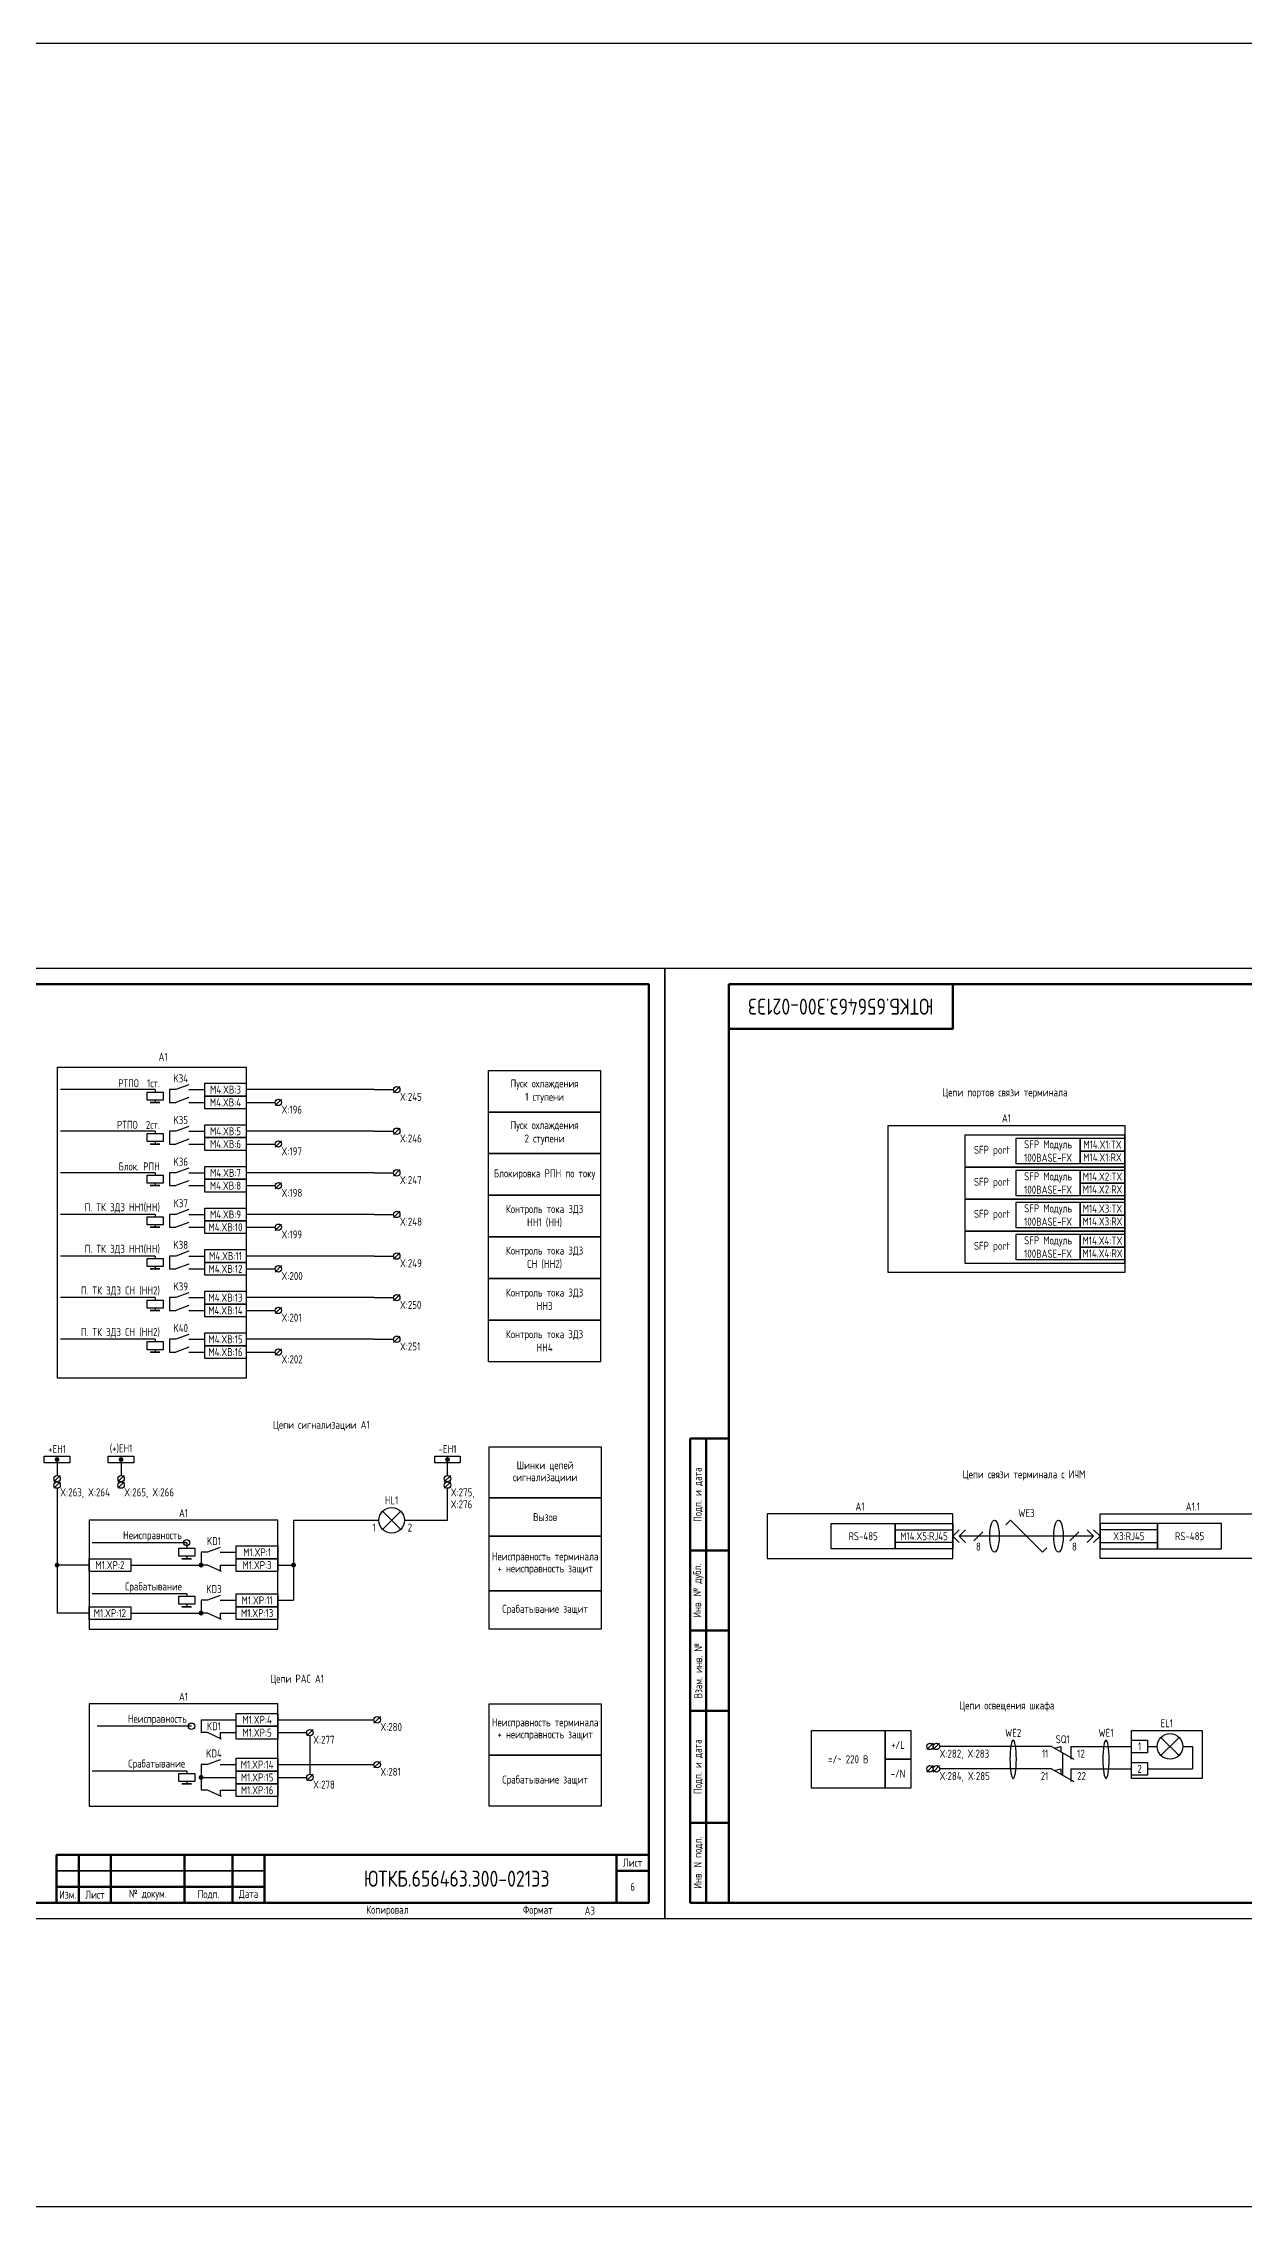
# Model space of a CAD drawing. Header units: millimetres. Extents: x -1117 to 4405, y -90 to 586.
# Drawn here: x 2326 to 2701, y -90 to 586 of the extents above; entities that cross this region are included whole.
import ezdxf

# ---------------------------------------------------------------- set-up
doc = ezdxf.new("R2010")
doc.units = ezdxf.units.MM
doc.styles.add('Gost_type_A', font='GOST_0.TTF')

# ---------------------------------------------------------------- blocks, each defined once
blk = doc.blocks.new('Штамп угловой верхний')
at = {"lineweight": 50}
blk.add_lwpolyline([(0, 0), (70, 0), (70, -14), (0, -14)], close=True, dxfattribs=at)
blk = doc.blocks.new('Формат_А3')
blk.add_lwpolyline([(-420, 297), (0, 297), (0, 0), (-420, 0)], close=True)
at = {"lineweight": 50}
blk.add_lwpolyline([(-400, 292), (-5, 292), (-5, 5), (-400, 5)], close=True, dxfattribs=at)
blk = doc.blocks.new('Штамп левый нижний')
at = {"lineweight": 50}
for points in [[(-12, 145), (-7, 145), (-7, 110), (-12, 110)], [(-7, 145), (0, 145), (0, 110), (-7, 110)], [(-12, 110), (-7, 110), (-7, 85), (-12, 85)], [(-7, 110), (0, 110), (0, 85), (-7, 85)], [(-12, 85), (-7, 85), (-7, 60), (-12, 60)], [(-7, 85), (0, 85), (0, 60), (-7, 60)], [(-12, 60), (-7, 60), (-7, 25), (-12, 25)], [(-7, 60), (0, 60), (0, 25), (-7, 25)], [(-12, 25), (-7, 25), (-7, 0), (-12, 0)], [(-7, 25), (0, 25), (0, 0), (-7, 0)]]:
    blk.add_lwpolyline(points, close=True, dxfattribs=at)
at = {"char_height": 2.5, "attachment_point": 5, "rotation": 90, "style": 'Gost_type_A'}
for s, insert, width in [('Подп. и дата', (-9.5, 127.5), 35), ('Инв. № дубл.', (-9.5, 97.5), 25), ('Взам. инв. №', (-9.5, 72.5), 25), ('Подп. и дата', (-9.5, 42.5), 35), ('Инв. N подл.', (-9.5, 12.5), 25)]:
    blk.add_mtext(s, dxfattribs=dict(at, insert=insert, width=width))
blk = doc.blocks.new('POINT')
at = {"const_width": 0.75}
blk.add_lwpolyline([(-0.375, 0, 1), (0.375, 0, 1)], format="xyb", close=True, dxfattribs=at)
blk = doc.blocks.new('Шинка')
blk.add_lwpolyline([(-4, 1), (4, 1), (4, -1), (-4, -1)], close=True)
blk.add_blockref('POINT', (0, 0))
blk = doc.blocks.new('Штамп малый нижний')
at = {"lineweight": 50}
for points in [[(-185, 15), (-178, 15), (-178, 5), (-185, 5)], [(-178, 15), (-168, 15), (-168, 5), (-178, 5)], [(-168, 15), (-145, 15), (-145, 5), (-168, 5)], [(-145, 15), (-130, 15), (-130, 5), (-145, 5)], [(-130, 15), (-120, 15), (-120, 5), (-130, 5)], [(-120, 15), (-10, 15), (-10, 0), (-120, 0)], [(-10, 15), (0, 15), (0, 10), (-10, 10)], [(-10, 10), (0, 10), (0, 0), (-10, 0)], [(-185, 5), (-178, 5), (-178, 0), (-185, 0)], [(-178, 5), (-168, 5), (-168, 0), (-178, 0)], [(-168, 5), (-145, 5), (-145, 0), (-168, 0)], [(-145, 5), (-130, 5), (-130, 0), (-145, 0)], [(-130, 5), (-120, 5), (-120, 0), (-130, 0)]]:
    blk.add_lwpolyline(points, close=True, dxfattribs=at)
for points in [[(-185, 15), (-178, 15), (-178, 10), (-185, 10)], [(-178, 15), (-168, 15), (-168, 10), (-178, 10)], [(-168, 15), (-145, 15), (-145, 10), (-168, 10)], [(-145, 15), (-130, 15), (-130, 10), (-145, 10)], [(-130, 15), (-120, 15), (-120, 10), (-130, 10)], [(-185, 10), (-178, 10), (-178, 5), (-185, 5)], [(-178, 10), (-168, 10), (-168, 5), (-178, 5)], [(-168, 10), (-145, 10), (-145, 5), (-168, 5)], [(-145, 10), (-130, 10), (-130, 5), (-145, 5)], [(-130, 10), (-120, 10), (-120, 5), (-130, 5)]]:
    blk.add_lwpolyline(points, close=True)
at = {"char_height": 2.5, "style": 'Gost_type_A'}
for s, insert, width, attachment_point in [('Лист', (-5, 12.5), 10, 5), ('Изм.', (-181.5, 2.5), 7, 5), ('Лист', (-173, 2.5), 10, 5), ('№ докум.', (-156.5, 2.5), 23, 5), ('Подп.', (-137.5, 2.5), 15, 5), ('Дата', (-125, 2.5), 10, 5), ('Копировал', (-75, -2.53), 13.1202, 6), ('Формат', (-30, -2.53), 13.1202, 6)]:
    blk.add_mtext(s, dxfattribs=dict(at, insert=insert, width=width, attachment_point=attachment_point))

msp = doc.modelspace()

# ---------------------------------------------------------------- linework, layer by layer
for p, q in [((2360.78, 259.05), (2331.28, 259.05)), ((2360.78, 259.05), (2360.78, 258.3)), ((2429.28, 259.05), (2389.28, 259.05)), ((2437.29, 260.05), (2435.29, 258.05)), ((2360.78, 255.8), (2360.78, 255.05)), ((2389.28, 255.05), (2398.28, 255.05)), ((2400.29, 256.05), (2398.29, 254.05)), ((2360.78, 246.05), (2331.28, 246.05)), ((2360.78, 246.05), (2360.78, 245.3)), ((2429.28, 246.05), (2389.28, 246.05)), ((2437.29, 247.05), (2435.29, 245.05)), ((2360.78, 242.8), (2360.78, 242.05)), ((2389.28, 242.05), (2398.28, 242.05)), ((2400.29, 243.05), (2398.29, 241.05)), ((2360.78, 233.05), (2331.28, 233.05)), ((2360.78, 233.05), (2360.78, 232.3)), ((2429.28, 233.05), (2389.28, 233.05)), ((2400.29, 230.05), (2398.29, 228.05)), ((2437.29, 234.05), (2435.29, 232.05)), ((2360.78, 229.8), (2360.78, 229.05)), ((2389.28, 229.05), (2398.28, 229.05)), ((2360.78, 220.05), (2331.28, 220.05)), ((2360.78, 220.05), (2360.78, 219.3)), ((2360.78, 216.8), (2360.78, 216.05)), ((2429.28, 220.05), (2389.28, 220.05)), ((2400.29, 217.05), (2398.29, 215.05)), ((2437.29, 221.05), (2435.29, 219.05)), ((2389.28, 216.05), (2398.28, 216.05)), ((2360.78, 207.05), (2331.28, 207.05)), ((2360.78, 207.05), (2360.78, 206.3)), ((2360.78, 203.8), (2360.78, 203.05)), ((2429.28, 207.05), (2389.28, 207.05)), ((2389.28, 203.05), (2398.28, 203.05)), ((2400.29, 204.05), (2398.29, 202.05)), ((2437.29, 208.05), (2435.29, 206.05)), ((2360.78, 194.05), (2331.28, 194.05)), ((2360.78, 194.05), (2360.78, 193.3)), ((2360.78, 190.8), (2360.78, 190.05)), ((2429.28, 194.05), (2389.28, 194.05)), ((2389.28, 190.05), (2398.28, 190.05)), ((2400.29, 191.05), (2398.29, 189.05)), ((2437.29, 195.05), (2435.29, 193.05)), ((2360.78, 181.05), (2331.28, 181.05)), ((2360.78, 181.05), (2360.78, 180.3)), ((2360.78, 177.8), (2360.78, 177.05)), ((2429.28, 181.05), (2389.28, 181.05)), ((2389.28, 177.05), (2398.28, 177.05)), ((2400.29, 178.05), (2398.29, 176.05)), ((2437.29, 182.05), (2435.29, 180.05)), ((2330.16, 143.48), (2330.16, 138.48)), ((2350.16, 142.48), (2350.16, 138.48)), ((2452.15, 138.48), (2452.15, 143.48)), ((2331.16, 138.48), (2329.16, 136.48)), ((2331.16, 136.48), (2329.16, 134.48)), ((2351.16, 138.48), (2349.16, 136.48)), ((2351.16, 136.48), (2349.16, 134.48)), ((2453.15, 138.48), (2451.15, 136.48)), ((2453.15, 136.48), (2451.15, 134.48)), ((2452.15, 136.48), (2452.15, 136.49)), ((2452.15, 136.48), (2452.15, 136.49)), ((2330.16, 134.48), (2330.16, 95.48)), ((2452.15, 124.48), (2452.15, 134.48)), ((2404.04, 124.48), (2413.97, 124.48)), ((2404.04, 124.48), (2404.04, 99.48)), ((2413.97, 124.48), (2430.7, 124.48)), ((2431.87, 127.31), (2437.53, 121.65)), ((2437.53, 127.31), (2431.87, 121.65)), ((2438.7, 124.48), (2452.15, 124.48)), ((2626.56, 123.05), (2628.03, 124.52)), ((2628.03, 124.52), (2638.03, 114.52)), ((2370.66, 117.48), (2341.16, 117.48)), ((2370.66, 117.48), (2370.66, 115.73)), ((2610.03, 119.52), (2612.03, 121.52)), ((2610.03, 119.52), (2612.03, 121.52)), ((2610.03, 119.52), (2612.03, 117.52)), ((2610.03, 119.52), (2612.03, 117.52)), ((2612.03, 119.52), (2614.03, 121.52)), ((2612.03, 119.52), (2614.03, 121.52)), ((2654.03, 119.52), (2612.03, 119.52)), ((2612.03, 119.52), (2614.03, 117.52)), ((2612.03, 119.52), (2614.03, 117.52)), ((2619.44, 120.93), (2616.61, 118.11)), ((2638.03, 114.52), (2639.44, 115.93)), ((2649.44, 120.93), (2646.61, 118.11)), ((2654.03, 119.52), (2652.03, 121.52)), ((2654.03, 119.52), (2652.03, 121.52)), ((2654.03, 119.52), (2652.03, 117.52)), ((2654.03, 119.52), (2652.03, 117.52)), ((2656.03, 119.52), (2654.03, 121.52)), ((2656.03, 119.52), (2654.03, 121.52)), ((2656.03, 119.52), (2654.03, 117.52)), ((2656.03, 119.52), (2654.03, 117.52)), ((2340.16, 110.48), (2330.16, 110.48)), ((2370.66, 113.23), (2370.66, 112.48)), ((2381.16, 110.48), (2381.16, 108.48)), ((2399.16, 110.48), (2404.04, 110.48)), ((2370.66, 101.48), (2341.16, 101.48)), ((2370.66, 101.48), (2370.66, 100.73)), ((2340.16, 95.48), (2330.16, 95.48)), ((2370.66, 98.23), (2370.66, 97.48)), ((2381.16, 95.48), (2381.16, 93.48)), ((2399.16, 99.48), (2404.04, 99.48)), ((2375.16, 62.14), (2375.16, 58.14)), ((2399.16, 62.14), (2429.16, 62.14)), ((2431.17, 63.14), (2429.17, 61.14)), ((2372.16, 60.14), (2342.66, 60.14)), ((2381.16, 58.14), (2381.16, 56.14)), ((2399.16, 58.14), (2408.16, 58.14)), ((2410.16, 59.14), (2408.16, 57.14)), ((2409.16, 57.14), (2409.16, 45.14)), ((2603.9, 54.82), (2601.9, 52.82)), ((2605.9, 54.82), (2603.9, 52.82)), ((2675.07, 56.65), (2680.72, 50.99)), ((2680.72, 56.65), (2675.07, 50.99)), ((2399.16, 48.14), (2429.16, 48.14)), ((2431.17, 49.14), (2429.17, 47.14)), ((2603.9, 47.82), (2601.9, 45.82)), ((2605.9, 47.82), (2603.9, 45.82)), ((2640.89, 53.82), (2605.9, 53.82)), ((2640.89, 53.82), (2647.82, 49.82)), ((2641.76, 53.32), (2643.76, 53.82)), ((2643.76, 53.82), (2643.76, 52.17)), ((2646.89, 53.82), (2646.89, 49.82)), ((2646.89, 53.82), (2665.89, 53.82)), ((2670.89, 53.82), (2673.89, 53.82)), ((2681.89, 53.82), (2684.89, 53.82)), ((2684.89, 53.82), (2684.89, 46.82)), ((2370.66, 46.14), (2341.16, 46.14)), ((2370.66, 46.14), (2370.66, 45.39)), ((2370.66, 42.89), (2370.66, 42.14)), ((2399.16, 44.14), (2408.16, 44.14)), ((2410.16, 45.14), (2408.16, 43.14)), ((2640.89, 46.82), (2605.9, 46.82)), ((2640.89, 46.82), (2647.82, 42.82)), ((2641.76, 46.32), (2643.76, 46.82)), ((2643.76, 46.82), (2643.76, 45.17)), ((2646.89, 46.82), (2646.89, 42.82)), ((2646.89, 46.82), (2665.89, 46.82)), ((2670.89, 46.82), (2684.89, 46.82)), ((2381.16, 40.14), (2381.16, 38.14))]:
    msp.add_line(p, q)
at = {"ltscale": 1.08}
for p, q in [((2367.28, 259.05), (2365.28, 259.05)), ((2365.28, 259.05), (2365.28, 255.05)), ((2371.28, 259.05), (2376.28, 259.05)), ((2365.28, 255.05), (2367.28, 255.05)), ((2371.28, 255.05), (2376.28, 255.05)), ((2367.28, 246.05), (2365.28, 246.05)), ((2365.28, 246.05), (2365.28, 242.05)), ((2371.28, 246.05), (2376.28, 246.05)), ((2365.28, 242.05), (2367.28, 242.05)), ((2371.28, 242.05), (2376.28, 242.05)), ((2367.28, 233.05), (2365.28, 233.05)), ((2365.28, 233.05), (2365.28, 229.05)), ((2371.28, 233.05), (2376.28, 233.05)), ((2365.28, 229.05), (2367.28, 229.05)), ((2371.28, 229.05), (2376.28, 229.05)), ((2367.28, 220.05), (2365.28, 220.05)), ((2365.28, 220.05), (2365.28, 216.05)), ((2371.28, 220.05), (2376.28, 220.05)), ((2365.28, 216.05), (2367.28, 216.05)), ((2371.28, 216.05), (2376.28, 216.05)), ((2367.28, 207.05), (2365.28, 207.05)), ((2365.28, 207.05), (2365.28, 203.05)), ((2365.28, 203.05), (2367.28, 203.05)), ((2371.28, 207.05), (2376.28, 207.05)), ((2371.28, 203.05), (2376.28, 203.05)), ((2367.28, 194.05), (2365.28, 194.05)), ((2365.28, 194.05), (2365.28, 190.05)), ((2365.28, 190.05), (2367.28, 190.05)), ((2371.28, 194.05), (2376.28, 194.05)), ((2371.28, 190.05), (2376.28, 190.05)), ((2367.28, 181.05), (2365.28, 181.05)), ((2365.28, 181.05), (2365.28, 177.05)), ((2365.28, 177.05), (2367.28, 177.05)), ((2371.28, 181.05), (2376.28, 181.05)), ((2371.28, 177.05), (2376.28, 177.05)), ((2353.16, 110.48), (2375.16, 110.48)), ((2377.16, 114.48), (2375.16, 114.48)), ((2375.16, 114.48), (2375.16, 110.48)), ((2377.16, 110.48), (2375.16, 110.48)), ((2381.16, 114.48), (2386.16, 114.48)), ((2381.16, 110.48), (2386.16, 110.48)), ((2353.16, 95.48), (2375.16, 95.48)), ((2377.16, 99.48), (2375.16, 99.48)), ((2375.16, 99.48), (2375.16, 95.48)), ((2377.16, 95.48), (2375.16, 95.48)), ((2381.16, 99.48), (2386.16, 99.48)), ((2381.16, 95.48), (2386.16, 95.48)), ((2375.16, 62.14), (2386.16, 62.14)), ((2377.16, 58.14), (2375.16, 58.14)), ((2381.16, 58.14), (2386.16, 58.14)), ((2377.16, 48.14), (2375.16, 48.14)), ((2375.16, 48.14), (2375.16, 40.14)), ((2381.16, 48.14), (2386.16, 48.14)), ((2375.16, 44.14), (2386.16, 44.14)), ((2377.16, 40.14), (2375.16, 40.14)), ((2381.16, 40.14), (2386.16, 40.14))]:
    msp.add_line(p, q, dxfattribs=at)
at = {"ltscale": 4.32}
for p, q in [((2371.28, 260.55), (2367.28, 259.05)), ((2371.28, 256.55), (2367.28, 255.05)), ((2371.28, 247.55), (2367.28, 246.05)), ((2371.28, 243.55), (2367.28, 242.05)), ((2371.28, 234.55), (2367.28, 233.05)), ((2371.28, 230.55), (2367.28, 229.05)), ((2371.28, 221.55), (2367.28, 220.05)), ((2371.28, 217.55), (2367.28, 216.05)), ((2371.28, 208.55), (2367.28, 207.05)), ((2371.28, 204.55), (2367.28, 203.05)), ((2371.28, 195.55), (2367.28, 194.05)), ((2371.28, 191.55), (2367.28, 190.05)), ((2371.28, 182.55), (2367.28, 181.05)), ((2371.28, 178.55), (2367.28, 177.05)), ((2381.16, 115.98), (2377.16, 114.48)), ((2381.55, 108.49), (2377.16, 110.48)), ((2381.16, 100.98), (2377.16, 99.48)), ((2381.55, 93.49), (2377.16, 95.48)), ((2381.55, 56.14), (2377.16, 58.14)), ((2381.16, 49.64), (2377.16, 48.14)), ((2381.55, 38.14), (2377.16, 40.14))]:
    msp.add_line(p, q, dxfattribs=at)
at = {"ltscale": 4}
for p, q in [((2429.28, 259.05), (2435.29, 259.05)), ((2429.28, 246.05), (2435.29, 246.05)), ((2429.28, 233.05), (2435.29, 233.05)), ((2429.28, 220.05), (2435.29, 220.05)), ((2429.28, 207.05), (2435.29, 207.05)), ((2429.28, 194.05), (2435.29, 194.05)), ((2429.28, 181.05), (2435.29, 181.05))]:
    msp.add_line(p, q, dxfattribs=at)
at = {"ltscale": 0.5}
msp.add_line((2644.35, 51.82), (2644.35, 44.82), dxfattribs=at)
for points in [[(-1117.42, 586), (4404.54, 586), (4404.54, -90), (-1117.42, -90)], [(2330.28, 266.05), (2389.28, 266.05), (2389.28, 168.85), (2330.28, 168.85)], [(2464.97, 265.05), (2499.97, 265.05), (2499.97, 252.05), (2464.97, 252.05)], [(2363.28, 258.3), (2363.28, 255.8), (2358.28, 255.8), (2358.28, 258.3)], [(2376.28, 261.05), (2389.28, 261.05), (2389.28, 257.05), (2376.28, 257.05)], [(2376.28, 257.05), (2389.28, 257.05), (2389.28, 253.05), (2376.28, 253.05)], [(2362.28, 255.05), (2359.28, 255.05)], [(2464.97, 252.05), (2499.97, 252.05), (2499.97, 239.05), (2464.97, 239.05)], [(2363.28, 245.3), (2363.28, 242.8), (2358.28, 242.8), (2358.28, 245.3)], [(2376.28, 248.05), (2389.28, 248.05), (2389.28, 244.05), (2376.28, 244.05)], [(2376.28, 244.05), (2389.28, 244.05), (2389.28, 240.05), (2376.28, 240.05)], [(2589.79, 247.87), (2663.79, 247.87), (2663.79, 201.87), (2589.79, 201.87)], [(2613.79, 234.87), (2663.79, 234.87), (2663.79, 244.87), (2613.79, 244.87)], [(2629.79, 243.87), (2649.79, 243.87), (2649.79, 235.87), (2629.79, 235.87)], [(2649.79, 243.87), (2663.79, 243.87), (2663.79, 239.87), (2649.79, 239.87)], [(2362.28, 242.05), (2359.28, 242.05)], [(2464.97, 239.05), (2499.97, 239.05), (2499.97, 226.05), (2464.97, 226.05)], [(2649.79, 239.87), (2663.79, 239.87), (2663.79, 235.87), (2649.79, 235.87)], [(2363.28, 232.3), (2363.28, 229.8), (2358.28, 229.8), (2358.28, 232.3)], [(2376.28, 235.05), (2389.28, 235.05), (2389.28, 231.05), (2376.28, 231.05)], [(2376.28, 231.05), (2389.28, 231.05), (2389.28, 227.05), (2376.28, 227.05)], [(2613.79, 224.87), (2663.79, 224.87), (2663.79, 234.87), (2613.79, 234.87)], [(2629.79, 233.87), (2649.79, 233.87), (2649.79, 225.87), (2629.79, 225.87)], [(2649.79, 233.87), (2663.79, 233.87), (2663.79, 229.87), (2649.79, 229.87)], [(2649.79, 229.87), (2663.79, 229.87), (2663.79, 225.87), (2649.79, 225.87)], [(2362.28, 229.05), (2359.28, 229.05)], [(2464.97, 226.05), (2499.97, 226.05), (2499.97, 213.05), (2464.97, 213.05)], [(2613.79, 214.87), (2663.79, 214.87), (2663.79, 224.87), (2613.79, 224.87)], [(2629.79, 223.87), (2649.79, 223.87), (2649.79, 215.87), (2629.79, 215.87)], [(2649.79, 223.87), (2663.79, 223.87), (2663.79, 219.87), (2649.79, 219.87)], [(2363.28, 219.3), (2363.28, 216.8), (2358.28, 216.8), (2358.28, 219.3)], [(2376.28, 222.05), (2389.28, 222.05), (2389.28, 218.05), (2376.28, 218.05)], [(2376.28, 218.05), (2389.28, 218.05), (2389.28, 214.05), (2376.28, 214.05)], [(2649.79, 219.87), (2663.79, 219.87), (2663.79, 215.87), (2649.79, 215.87)], [(2362.28, 216.05), (2359.28, 216.05)], [(2464.97, 213.05), (2499.97, 213.05), (2499.97, 200.05), (2464.97, 200.05)], [(2613.79, 204.87), (2663.79, 204.87), (2663.79, 214.87), (2613.79, 214.87)], [(2629.79, 213.87), (2649.79, 213.87), (2649.79, 205.87), (2629.79, 205.87)], [(2649.79, 213.87), (2663.79, 213.87), (2663.79, 209.87), (2649.79, 209.87)], [(2649.79, 209.87), (2663.79, 209.87), (2663.79, 205.87), (2649.79, 205.87)], [(2363.28, 206.3), (2363.28, 203.8), (2358.28, 203.8), (2358.28, 206.3)], [(2362.28, 203.05), (2359.28, 203.05)], [(2376.28, 209.05), (2389.28, 209.05), (2389.28, 205.05), (2376.28, 205.05)], [(2376.28, 205.05), (2389.28, 205.05), (2389.28, 201.05), (2376.28, 201.05)], [(2376.28, 196.05), (2389.28, 196.05), (2389.28, 192.05), (2376.28, 192.05)], [(2464.97, 200.05), (2499.97, 200.05), (2499.97, 187.05), (2464.97, 187.05)], [(2363.28, 193.3), (2363.28, 190.8), (2358.28, 190.8), (2358.28, 193.3)], [(2362.28, 190.05), (2359.28, 190.05)], [(2376.28, 192.05), (2389.28, 192.05), (2389.28, 188.05), (2376.28, 188.05)], [(2376.28, 183.05), (2389.28, 183.05), (2389.28, 179.05), (2376.28, 179.05)], [(2464.97, 187.05), (2499.97, 187.05), (2499.97, 174.05), (2464.97, 174.05)], [(2363.28, 180.3), (2363.28, 177.8), (2358.28, 177.8), (2358.28, 180.3)], [(2362.28, 177.05), (2359.28, 177.05)], [(2376.28, 179.05), (2389.28, 179.05), (2389.28, 175.05), (2376.28, 175.05)], [(2500.15, 131.48), (2465.15, 131.48), (2465.15, 147.48), (2500.15, 147.48)], [(2500.15, 119.48), (2465.15, 119.48), (2465.15, 131.48), (2500.15, 131.48)], [(2340.16, 90.48), (2399.16, 90.48), (2399.16, 124.48), (2340.16, 124.48)], [(2552.03, 112.52), (2610.03, 112.52), (2610.03, 126.52), (2552.03, 126.52)], [(2572.03, 123.52), (2592.03, 123.52), (2592.03, 115.52), (2572.03, 115.52)], [(2592.03, 123.52), (2610.03, 123.52), (2610.03, 115.52), (2592.03, 115.52)], [(2714.03, 112.52), (2656.03, 112.52), (2656.03, 126.52), (2714.03, 126.52)], [(2674.03, 123.52), (2656.03, 123.52), (2656.03, 115.52), (2674.03, 115.52)], [(2694.03, 123.52), (2674.03, 123.52), (2674.03, 115.52), (2694.03, 115.52)], [(2373.16, 115.73), (2373.16, 113.23), (2368.16, 113.23), (2368.16, 115.73)], [(2386.16, 116.48), (2399.16, 116.48), (2399.16, 112.48), (2386.16, 112.48)], [(2500.15, 102.48), (2465.15, 102.48), (2465.15, 119.48), (2500.15, 119.48)], [(2592.03, 121.52), (2610.03, 121.52), (2610.03, 117.52), (2592.03, 117.52)], [(2674.03, 121.52), (2656.03, 121.52), (2656.03, 117.52), (2674.03, 117.52)], [(2340.16, 112.48), (2353.16, 112.48), (2353.16, 108.48), (2340.16, 108.48)], [(2372.16, 112.48), (2369.16, 112.48)], [(2386.16, 112.48), (2399.16, 112.48), (2399.16, 108.48), (2386.16, 108.48)], [(2386.16, 101.48), (2399.16, 101.48), (2399.16, 97.48), (2386.16, 97.48)], [(2500.15, 90.48), (2465.15, 90.48), (2465.15, 102.48), (2500.15, 102.48)], [(2340.16, 97.48), (2353.16, 97.48), (2353.16, 93.48), (2340.16, 93.48)], [(2373.16, 100.73), (2373.16, 98.23), (2368.16, 98.23), (2368.16, 100.73)], [(2372.16, 97.48), (2369.16, 97.48)], [(2386.16, 97.48), (2399.16, 97.48), (2399.16, 93.48), (2386.16, 93.48)], [(2340.16, 35.14), (2399.16, 35.14), (2399.16, 67.14), (2340.16, 67.14)], [(2386.16, 64.14), (2399.16, 64.14), (2399.16, 60.14), (2386.16, 60.14)], [(2500.15, 51.14), (2465.15, 51.14), (2465.15, 67.14), (2500.15, 67.14)], [(2386.16, 60.14), (2399.16, 60.14), (2399.16, 56.14), (2386.16, 56.14)], [(2588.89, 40.82), (2565.89, 40.82), (2565.89, 58.82), (2588.89, 58.82)], [(2596.89, 49.82), (2588.89, 49.82), (2588.89, 58.82), (2596.89, 58.82)], [(2665.89, 58.82), (2687.89, 58.82), (2687.89, 43.82), (2665.89, 43.82)], [(2665.89, 55.82), (2670.89, 55.82), (2670.89, 51.82), (2665.89, 51.82)], [(2386.16, 50.14), (2399.16, 50.14), (2399.16, 46.14), (2386.16, 46.14)], [(2500.15, 35.14), (2465.15, 35.14), (2465.15, 51.14), (2500.15, 51.14)], [(2596.89, 40.82), (2588.89, 40.82), (2588.89, 49.82), (2596.89, 49.82)], [(2665.89, 48.82), (2670.89, 48.82), (2670.89, 44.82), (2665.89, 44.82)], [(2373.16, 45.39), (2373.16, 42.89), (2368.16, 42.89), (2368.16, 45.39)], [(2372.16, 42.14), (2369.16, 42.14)], [(2386.16, 46.14), (2399.16, 46.14), (2399.16, 42.14), (2386.16, 42.14)], [(2386.16, 42.14), (2399.16, 42.14), (2399.16, 38.14), (2386.16, 38.14)]]:
    msp.add_lwpolyline(points, close=True)
for centre, radius in [((2436.29, 259.05), 1), ((2399.29, 255.05), 1), ((2436.29, 246.05), 1), ((2399.29, 242.05), 1), ((2399.29, 229.05), 1), ((2436.29, 233.05), 1), ((2399.29, 216.05), 1), ((2436.29, 220.05), 1), ((2399.29, 203.05), 1), ((2436.29, 207.05), 1), ((2399.29, 190.05), 1), ((2436.29, 194.05), 1), ((2399.29, 177.05), 1), ((2436.29, 181.05), 1), ((2330.16, 137.48), 1), ((2330.16, 135.48), 1), ((2350.16, 137.48), 1), ((2350.16, 135.48), 1), ((2452.15, 137.48), 1), ((2452.15, 135.48), 1), ((2434.7, 124.48), 4), ((2370.66, 117.48), 1), ((2372.16, 60.14), 1), ((2430.17, 62.14), 1), ((2409.16, 58.14), 1), ((2602.9, 53.82), 1), ((2604.9, 53.82), 1), ((2677.89, 53.82), 4), ((2430.17, 48.14), 1), ((2602.9, 46.82), 1), ((2604.9, 46.82), 1), ((2409.16, 44.14), 1)]:
    msp.add_circle(centre, radius)
for centre in [(2623.03, 119.52), (2643.03, 119.52)]:
    msp.add_ellipse(centre, major_axis=(0, -5), ratio=0.293778)
at = {"extrusion": (0, 0, -1)}
for centre in [(2628.89, 49.82), (2657.89, 49.82)]:
    msp.add_ellipse(centre, major_axis=(0, -6), ratio=0.166667, dxfattribs=at)

# ---------------------------------------------------------------- block references
at = {"color": 1}
for name, p in [('Формат_А3', (2520, 0)), ('Формат_А3', (2940, 0)), ('Штамп левый нижний', (2540, 5)), ('Штамп малый нижний', (2515, 5))]:
    msp.add_blockref(name, p, dxfattribs=at)
for name, p in [('Штамп угловой верхний', (2540, 292)), ('Шинка', (2330.16, 143.48)), ('Шинка', (2350.16, 143.48)), ('Шинка', (2452.15, 143.48)), ('POINT', (2330.16, 110.48)), ('POINT', (2375.16, 110.48)), ('POINT', (2404.04, 110.48)), ('POINT', (2375.16, 95.48)), ('POINT', (2375.16, 44.14))]:
    msp.add_blockref(name, p)

# ---------------------------------------------------------------- texts
at = {"insert": (2575, 285), "char_height": 5, "width": 70, "attachment_point": 5, "rotation": 180, "style": 'Gost_type_A'}
msp.add_mtext('ЮТКБ.656463.300-021Э3', dxfattribs=at)
at = {"char_height": 2.5, "style": 'Gost_type_A'}
for s, insert, width, attachment_point, line_spacing_factor in [('A1', (2363.28, 268.05), 66, 8, 0.9), ('X:245', (2437.29, 258.05), 8, 1, 0.9), ('Цепи портов связи терминала', (2626.29, 257.87), 197, 5, 0.9), ('X:196', (2400.29, 254.05), 8, 1, 0.9), ('A1', (2626.79, 248.87), 74.0002, 8, 0.9), ('X:246', (2437.29, 245.05), 8, 1, 0.9), ('X:197', (2400.29, 241.05), 8, 1, 0.9), ('X:247', (2437.29, 232.05), 8, 1, 0.9), ('X:198', (2400.29, 228.05), 8, 1, 0.9), ('X:248', (2437.29, 219.05), 8, 1, 0.9), ('X:199', (2400.29, 215.05), 8, 1, 0.9), ('X:249', (2437.29, 206.05), 8, 1, 0.9), ('X:200', (2400.29, 202.05), 8, 1, 0.9), ('X:250', (2437.29, 193.05), 8, 1, 0.9), ('X:201', (2400.29, 189.05), 8, 1, 0.9), ('X:202', (2400.29, 176.05), 8, 1, 0.9), ('X:251', (2437.29, 180.05), 8, 1, 0.9), ('Цепи сигнализации А1', (2412.72, 153.98), 197.5, 5, 0.9), ('Шинки цепей сигнализациии', (2482.65, 139.48), 35, 5, 0.9), ('Цепи связи терминала с ИЧМ', (2632.28, 138.52), 197.5, 5, 0.9), ('X:263, X:264', (2331.16, 134.48), 16, 1, 0.9), ('X:265, X:266', (2351.16, 134.48), 16, 1, 0.9), ('X:275,\\PX:276', (2453.15, 134.48), 16, 1, 0.9), ('A1', (2581.03, 127.52), 58.0002, 8, 0.9), ('A1.1', (2685.03, 127.52), 58.0002, 8, 0.9), ('A1', (2369.66, 125.48), 59, 8, 0.9), ('Вызов', (2482.65, 125.48), 35, 5, 0.9), ('Неисправность', (2369.16, 119.48), 37, 6, 0.8), ('Неисправность терминала + неисправность защит', (2482.65, 110.98), 35, 5, 0.9), ('Срабатывание защит', (2482.65, 96.48), 35, 5, 0.9), ('Цепи РАС А1', (2405.16, 74.64), 191.9988, 5, 0.9), ('A1', (2369.66, 68.14), 59, 8, 0.9), ('Цепи освещения шкафа', (2626.89, 66.32), 122, 5, 0.9), ('Неисправность', (2370.66, 62.14), 37, 6, 0.8), ('X:280', (2431.17, 61.14), 8, 1, 0.9), ('Неисправность терминала + неисправность защит', (2482.65, 59.14), 35, 5, 0.9), ('EL1', (2676.89, 59.82), 21.9942, 8, 0.9), ('X:277', (2410.17, 57.14), 8, 1, 0.9), ('+/L', (2592.89, 54.32), 8, 5, 0.9), ('=/~ 220 В', (2577.39, 49.82), 23, 5, 0.9), ('X:282, X:283', (2605.9, 52.82), 17.9949, 1, 0.9), ('X:278', (2410.17, 43.14), 8, 1, 0.9), ('X:281', (2431.17, 47.14), 8, 1, 0.9), ('Срабатывание защит', (2482.65, 43.14), 35, 5, 0.9), ('-/N', (2592.89, 45.32), 8, 5, 0.9), ('X:284, X:285', (2605.9, 45.82), 17.9949, 1, 0.9)]:
    msp.add_mtext(s, dxfattribs=dict(at, insert=insert, width=width, attachment_point=attachment_point, line_spacing_factor=line_spacing_factor))
at = {"style": 'Gost_type_A'}
for s, insert, char_height, width, attachment_point in [('K34', (2368.78, 262.55), 2.5, 5, 5), ('РТПО  1ст.', (2362.28, 261.05), 2.5, 31.0015, 6), ('M4.XВ:3', (2382.78, 259.05), 2.5, 13, 5), ('Пуск охлаждения \\P1 ступени', (2482.47, 258.55), 2.5, 34.9988, 5), ('K35', (2368.78, 249.55), 2.5, 5, 5), ('M4.XВ:4', (2382.78, 255.05), 2.5, 13, 5), ('РТПО  2ст.', (2362.28, 248.05), 2.5, 31.0015, 6), ('M4.XВ:5', (2382.78, 246.05), 2.5, 13, 5), ('Пуск охлаждения \\P2 ступени', (2482.47, 245.55), 2.5, 34.9988, 5), ('K36', (2368.78, 236.55), 2.5, 5, 5), ('M4.XВ:6', (2382.78, 242.05), 2.5, 13, 5), ('SFP port', (2627.79, 239.87), 2.5, 20, 6), ('SFP Mодуль 100BASE-FX', (2639.79, 239.87), 2.5, 19.9998, 5), ('M14.X1:RX', (2656.79, 237.87), 2.5, 14, 5), ('M14.X1:TX', (2656.79, 241.87), 2.5, 14, 5), ('Блок. РПН', (2362.28, 235.05), 2.5, 31.0015, 6), ('M4.XВ:8', (2382.78, 229.05), 2.5, 13, 5), ('M4.XВ:7', (2382.78, 233.05), 2.5, 13, 5), ('Блокировка РПН по току', (2482.47, 232.55), 2.5, 34.9988, 5), ('SFP port', (2627.79, 229.87), 2.5, 20, 6), ('SFP Mодуль 100BASE-FX', (2639.79, 229.87), 2.5, 19.9998, 5), ('M14.X2:TX', (2656.79, 231.87), 2.5, 14, 5), ('П. ТК ЗДЗ НН1(НН)', (2362.28, 222.05), 2.5, 31.0015, 6), ('K37', (2368.78, 223.55), 2.5, 5, 5), ('SFP Mодуль 100BASE-FX', (2639.79, 219.87), 2.5, 19.9998, 5), ('M14.X2:RX', (2656.79, 227.87), 2.5, 14, 5), ('M14.X3:TX', (2656.79, 221.87), 2.5, 14, 5), ('M4.XВ:10', (2382.78, 216.05), 2.5, 13, 5), ('M4.XВ:9', (2382.78, 220.05), 2.5, 13, 5), ('Контроль тока ЗДЗ \\PНН1 (НН)', (2482.47, 219.55), 2.5, 34.9988, 5), ('SFP port', (2627.79, 219.87), 2.5, 20, 6), ('M14.X3:RX', (2656.79, 217.87), 2.5, 14, 5), ('П. ТК ЗДЗ НН1(НН)', (2362.28, 209.05), 2.5, 31.0015, 6), ('K38', (2368.78, 210.55), 2.5, 5, 5), ('Контроль тока ЗДЗ \\PCН (НН2)', (2482.47, 206.55), 2.5, 34.9988, 5), ('SFP port', (2627.79, 209.87), 2.5, 20, 6), ('SFP Mодуль 100BASE-FX', (2639.79, 209.87), 2.5, 19.9998, 5), ('M14.X4:TX', (2656.79, 211.87), 2.5, 14, 5), ('M4.XВ:12', (2382.78, 203.05), 2.5, 13, 5), ('M4.XВ:11', (2382.78, 207.05), 2.5, 13, 5), ('M14.X4:RX', (2656.79, 207.87), 2.5, 14, 5), ('П. ТК ЗДЗ СН (НН2)', (2362.28, 196.05), 2.5, 31.0015, 6), ('K39', (2368.78, 197.55), 2.5, 5, 5), ('Контроль тока ЗДЗ \\PНН3', (2482.47, 193.55), 2.5, 34.9988, 5), ('M4.XВ:14', (2382.78, 190.05), 2.5, 13, 5), ('M4.XВ:13', (2382.78, 194.05), 2.5, 13, 5), ('П. ТК ЗДЗ СН (НН2)', (2362.28, 183.05), 2.5, 31.0015, 6), ('K40', (2368.78, 184.55), 2.5, 5, 5), ('Контроль тока ЗДЗ \\PНН4', (2482.47, 180.55), 2.5, 34.9988, 5), ('M4.XВ:15', (2382.78, 181.05), 2.5, 13, 5), ('M4.XВ:16', (2382.78, 177.05), 2.5, 13, 5), ('+EH1', (2330.16, 145.48), 2.5, 10, 8), ('(+)EH1', (2350.16, 145.48), 2.5, 10, 8), ('-EH1', (2452.15, 145.48), 2.5, 10, 8), ('HL1', (2434.7, 129.48), 2.5, 14, 8), ('1', (2429.7, 123.48), 2.5, 6, 3), ('2', (2439.7, 123.48), 2.5, 6, 1), ('WE3', (2633.03, 125.52), 2.5, 20, 8), ('KD1', (2379.16, 117.98), 2.5, 8, 5), ('M1.XP:1', (2392.66, 114.48), 2.5, 13, 5), ('RS-485', (2582.03, 119.52), 2.5, 19.9998, 5), ('M14.X5:RJ45', (2601.03, 119.52), 2.5, 18.0002, 5), ('8', (2618.03, 117.52), 2.5, 20, 2), ('8', (2648.03, 117.52), 2.5, 20, 2), ('X3:RJ45', (2665.03, 119.52), 2.5, 18.0002, 5), ('RS-485', (2684.03, 119.52), 2.5, 19.9998, 5), ('M1.XP:2', (2346.66, 110.48), 2.5, 13, 5), ('M1.XP:3', (2392.66, 110.48), 2.5, 13, 5), ('KD3', (2379.16, 102.98), 2.5, 8, 5), ('M1.XP:12', (2346.66, 95.48), 2.5, 13, 5), ('M1.XP:13', (2392.66, 95.48), 2.5, 13, 5), ('M1.XP:11', (2392.66, 99.48), 2.5, 13, 5), ('KD1', (2379.16, 60.14), 2.5, 8, 5), ('M1.XP:4', (2392.66, 62.14), 2.5, 13, 5), ('M1.XP:5', (2392.66, 58.14), 2.5, 13, 5), ('WE2', (2628.89, 56.82), 2.5, 10, 8), ('SQ1', (2644.35, 54.82), 2.5, 10, 8), ('WE1', (2657.89, 56.82), 2.5, 10, 8), ('1', (2668.39, 53.82), 2.5, 5, 5), ('KD4', (2379.16, 51.64), 2.5, 8, 5), ('M1.XP:14', (2392.66, 48.14), 2.5, 13, 5), ('11', (2639.89, 52.82), 2.5, 6, 3), ('12', (2648.89, 52.82), 2.5, 6, 1), ('2', (2668.39, 46.82), 2.5, 5, 5), ('M1.XP:15', (2392.66, 44.14), 2.5, 13, 5), ('M1.XP:16', (2392.66, 40.14), 2.5, 13, 5), ('21', (2639.89, 45.82), 2.5, 6, 3), ('22', (2648.89, 45.82), 2.5, 6, 1), ('ЮТКБ.656463.300-021Э3', (2455, 12.5), 5, 120, 5), ('6', (2510, 10), 2.5, 10, 5), ('A3', (2495, 2.5), 2.5, 20, 4)]:
    msp.add_mtext(s, dxfattribs=dict(at, insert=insert, char_height=char_height, width=width, attachment_point=attachment_point))
at = {"color": 6, "char_height": 2.5, "width": 37, "attachment_point": 6, "line_spacing_factor": 0.8, "style": 'Gost_type_A'}
for insert in [(2369.16, 103.48), (2370.16, 48.14)]:
    msp.add_mtext('Срабатывание', dxfattribs=dict(at, insert=insert))

doc.saveas('drawing.dxf')
